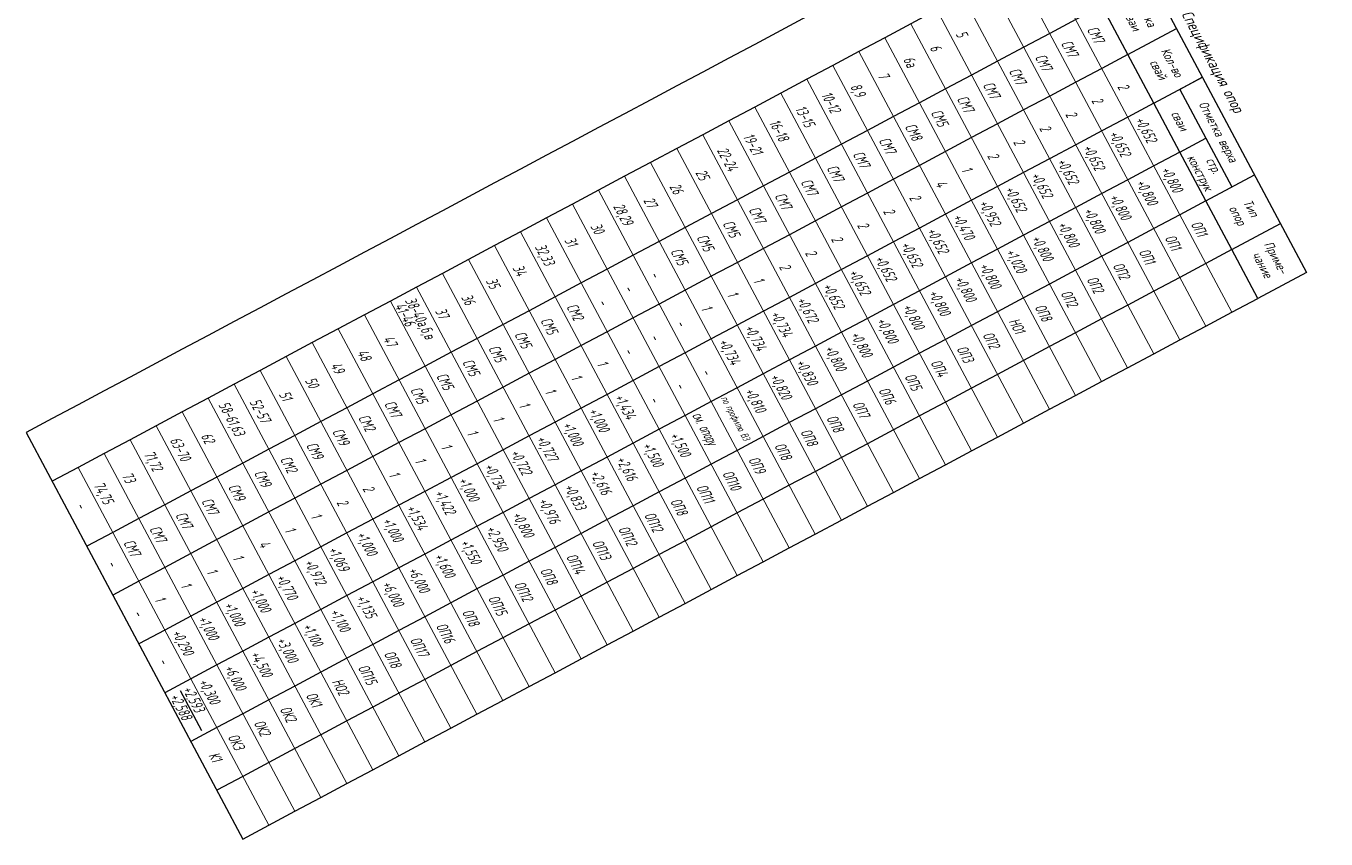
# Model space of a CAD drawing. Extents: x 5370511 to 5386565, y 1010429 to 1053793.
# Drawn here: x 5379244.3 to 5379596.9, y 1040277.5 to 1040498.1 of the extents above; entities that cross this region are included whole.
import ezdxf

# ---------------------------------------------------------------- set-up
doc = ezdxf.new("R2010")
doc.units = 0
doc.layers.get('0').update_dxf_attribs({"linetype": 'CONTINUOUS'})
doc.styles.add('ГОСТ_НИПИ', font='gost_nipi.shx', dxfattribs={"oblique": 15})

# ---------------------------------------------------------------- blocks, each defined once
blk = doc.blocks.new('*U1072')
at = {"lineweight": 30}
for p, q in [((0, 0), (125, 0)), ((0, -15), (0, 0)), ((35, -15), (35, 0)), ((50, -15), (50, 0)), ((65, -15), (65, 0)), ((65, 0), (65, -7)), ((95, -15), (95, 0)), ((110, -15), (110, 0)), ((125, 0), (125, -15)), ((15, -15), (15, 0)), ((65, -7), (95, -7)), ((80, -15), (80, -7)), ((15, -15), (0, -15)), ((0, -15), (0, -23)), ((35, -15), (15, -15)), ((15, -15), (15, -23)), ((50, -15), (35, -15)), ((35, -15), (35, -23)), ((65, -15), (50, -15)), ((50, -15), (50, -23)), ((80, -15), (65, -15)), ((65, -15), (65, -23)), ((95, -15), (80, -15)), ((80, -15), (80, -23)), ((110, -15), (95, -15)), ((95, -15), (95, -23)), ((125, -15), (110, -15)), ((110, -15), (110, -23)), ((125, -23), (125, -15)), ((0, -23), (0, -31)), ((15, -23), (15, -31)), ((35, -23), (35, -31)), ((50, -23), (50, -31)), ((65, -23), (65, -31)), ((80, -23), (80, -31)), ((95, -23), (95, -31)), ((110, -23), (110, -31)), ((125, -31), (125, -23)), ((0, -31), (0, -39)), ((15, -31), (15, -39)), ((35, -31), (35, -39)), ((50, -31), (50, -39)), ((65, -31), (65, -39)), ((80, -31), (80, -39)), ((95, -31), (95, -39)), ((110, -31), (110, -39)), ((125, -39), (125, -31)), ((0, -39), (0, -47)), ((15, -39), (15, -47)), ((35, -39), (35, -47)), ((50, -39), (50, -47)), ((65, -39), (65, -47)), ((80, -39), (80, -47)), ((95, -39), (95, -47)), ((110, -39), (110, -47)), ((125, -47), (125, -39)), ((0, -47), (0, -55)), ((15, -47), (15, -55)), ((35, -47), (35, -55)), ((50, -47), (50, -55)), ((65, -47), (65, -55)), ((80, -47), (80, -55)), ((95, -47), (95, -55)), ((110, -47), (110, -55)), ((125, -55), (125, -47)), ((0, -55), (0, -63)), ((15, -55), (15, -63)), ((35, -55), (35, -63)), ((50, -55), (50, -63)), ((65, -55), (65, -63)), ((80, -55), (80, -63)), ((95, -55), (95, -63)), ((110, -55), (110, -63)), ((125, -63), (125, -55)), ((0, -63), (0, -71)), ((15, -63), (15, -71)), ((35, -63), (35, -71)), ((50, -63), (50, -71)), ((65, -63), (65, -71)), ((80, -63), (80, -71)), ((95, -63), (95, -71)), ((110, -63), (110, -71)), ((125, -71), (125, -63)), ((0, -71), (0, -79)), ((15, -71), (15, -79)), ((35, -71), (35, -79)), ((50, -71), (50, -79)), ((65, -71), (65, -79)), ((80, -71), (80, -79)), ((95, -71), (95, -79)), ((110, -71), (110, -79)), ((125, -79), (125, -71)), ((0, -79), (0, -87)), ((15, -79), (15, -87)), ((35, -79), (35, -87)), ((50, -79), (50, -87)), ((65, -79), (65, -87)), ((80, -79), (80, -87)), ((95, -79), (95, -87)), ((110, -79), (110, -87)), ((125, -87), (125, -79)), ((0, -87), (0, -95)), ((15, -87), (15, -95)), ((35, -87), (35, -95)), ((50, -87), (50, -95)), ((65, -87), (65, -95)), ((80, -87), (80, -95)), ((95, -87), (95, -95)), ((110, -87), (110, -95)), ((125, -95), (125, -87)), ((0, -95), (0, -103)), ((15, -95), (15, -103)), ((35, -95), (35, -103)), ((50, -95), (50, -103)), ((65, -95), (65, -103)), ((80, -95), (80, -103)), ((95, -95), (95, -103)), ((110, -95), (110, -103)), ((125, -103), (125, -95)), ((0, -103), (0, -111)), ((15, -103), (15, -111)), ((35, -103), (35, -111)), ((50, -103), (50, -111)), ((65, -103), (65, -111)), ((80, -103), (80, -111)), ((95, -103), (95, -111)), ((110, -103), (110, -111)), ((125, -111), (125, -103)), ((0, -111), (0, -119)), ((15, -111), (15, -119)), ((35, -111), (35, -119)), ((50, -111), (50, -119)), ((65, -111), (65, -119)), ((80, -111), (80, -119)), ((95, -111), (95, -119)), ((110, -111), (110, -119)), ((125, -119), (125, -111)), ((0, -119), (0, -127)), ((15, -119), (15, -127)), ((35, -119), (35, -127)), ((50, -119), (50, -127)), ((65, -119), (65, -127)), ((80, -119), (80, -127)), ((95, -119), (95, -127)), ((110, -119), (110, -127)), ((125, -127), (125, -119)), ((0, -127), (0, -135)), ((15, -127), (15, -135)), ((35, -127), (35, -135)), ((50, -127), (50, -135)), ((65, -127), (65, -135)), ((80, -127), (80, -135)), ((95, -127), (95, -135)), ((110, -127), (110, -135)), ((125, -135), (125, -127)), ((0, -135), (0, -143)), ((15, -135), (15, -143)), ((35, -135), (35, -143)), ((50, -135), (50, -143)), ((65, -135), (65, -143)), ((80, -135), (80, -143)), ((95, -135), (95, -143)), ((110, -135), (110, -143)), ((125, -143), (125, -135)), ((0, -143), (0, -151)), ((15, -143), (15, -151)), ((35, -143), (35, -151)), ((50, -143), (50, -151)), ((65, -143), (65, -151)), ((80, -143), (80, -151)), ((95, -143), (95, -151)), ((110, -143), (110, -151)), ((125, -151), (125, -143)), ((0, -151), (0, -159)), ((15, -151), (15, -159)), ((35, -151), (35, -159)), ((50, -151), (50, -159)), ((65, -151), (65, -159)), ((80, -151), (80, -159)), ((95, -151), (95, -159)), ((110, -151), (110, -159)), ((125, -159), (125, -151)), ((0, -159), (0, -167)), ((15, -159), (15, -167)), ((35, -159), (35, -167)), ((50, -159), (50, -167)), ((65, -159), (65, -167)), ((80, -159), (80, -167)), ((95, -159), (95, -167)), ((110, -159), (110, -167)), ((125, -167), (125, -159)), ((0, -167), (0, -175)), ((15, -167), (15, -175)), ((35, -167), (35, -175)), ((50, -167), (50, -175)), ((65, -167), (65, -175)), ((80, -167), (80, -175)), ((95, -167), (95, -175)), ((110, -167), (110, -175)), ((125, -175), (125, -167)), ((0, -175), (0, -183)), ((15, -175), (15, -183)), ((35, -175), (35, -183)), ((50, -175), (50, -183)), ((65, -175), (65, -183)), ((80, -175), (80, -183)), ((95, -175), (95, -183)), ((110, -175), (110, -183)), ((125, -183), (125, -175)), ((0, -183), (0, -191)), ((15, -183), (15, -191)), ((35, -183), (35, -191)), ((50, -183), (50, -191)), ((65, -183), (65, -191)), ((80, -183), (80, -191)), ((95, -183), (95, -191)), ((110, -183), (110, -191)), ((125, -191), (125, -183)), ((0, -191), (0, -199)), ((15, -191), (15, -199)), ((35, -191), (35, -199)), ((50, -191), (50, -199)), ((65, -191), (65, -199)), ((80, -191), (80, -199)), ((95, -191), (95, -199)), ((110, -191), (110, -199)), ((125, -199), (125, -191)), ((0, -199), (0, -207)), ((15, -199), (15, -207)), ((35, -199), (35, -207)), ((50, -199), (50, -207)), ((65, -199), (65, -207)), ((80, -199), (80, -207)), ((95, -199), (95, -207)), ((110, -199), (110, -207)), ((125, -207), (125, -199)), ((0, -207), (0, -215)), ((15, -207), (15, -215)), ((35, -207), (35, -215)), ((50, -207), (50, -215)), ((65, -207), (65, -215)), ((80, -207), (80, -215)), ((95, -207), (95, -215)), ((110, -207), (110, -215)), ((125, -215), (125, -207)), ((0, -215), (0, -223)), ((15, -215), (15, -223)), ((35, -215), (35, -223)), ((50, -215), (50, -223)), ((65, -215), (65, -223)), ((80, -215), (80, -223)), ((95, -215), (95, -223)), ((110, -215), (110, -223)), ((125, -223), (125, -215)), ((0, -223), (0, -231)), ((15, -223), (15, -231)), ((35, -223), (35, -231)), ((50, -223), (50, -231)), ((65, -223), (65, -231)), ((80, -223), (80, -231)), ((95, -223), (95, -231)), ((110, -223), (110, -231)), ((125, -231), (125, -223)), ((0, -231), (0, -239)), ((15, -231), (15, -239)), ((35, -231), (35, -239)), ((50, -231), (50, -239)), ((65, -231), (65, -239)), ((80, -231), (80, -239)), ((95, -231), (95, -239)), ((110, -231), (110, -239)), ((125, -239), (125, -231)), ((0, -239), (0, -247)), ((15, -239), (15, -247)), ((35, -239), (35, -247)), ((50, -239), (50, -247)), ((65, -239), (65, -247)), ((80, -239), (80, -247)), ((95, -239), (95, -247)), ((110, -239), (110, -247)), ((125, -247), (125, -239)), ((0, -247), (0, -255)), ((15, -247), (15, -255)), ((35, -247), (35, -255)), ((50, -247), (50, -255)), ((65, -247), (65, -255)), ((80, -247), (80, -255)), ((95, -247), (95, -255)), ((110, -247), (110, -255)), ((125, -255), (125, -247)), ((0, -255), (0, -263)), ((15, -255), (15, -263)), ((35, -255), (35, -263)), ((50, -255), (50, -263)), ((65, -255), (65, -263)), ((80, -255), (80, -263)), ((95, -255), (95, -263)), ((110, -255), (110, -263)), ((125, -263), (125, -255)), ((0, -263), (0, -271)), ((15, -263), (15, -271)), ((35, -263), (35, -271)), ((50, -263), (50, -271)), ((65, -263), (65, -271)), ((80, -263), (80, -271)), ((95, -263), (95, -271)), ((110, -263), (110, -271)), ((125, -271), (125, -263)), ((0, -271), (0, -279)), ((15, -271), (15, -279)), ((35, -271), (35, -279)), ((50, -271), (50, -279)), ((65, -271), (65, -279)), ((80, -271), (80, -279)), ((95, -271), (95, -279)), ((110, -271), (110, -279)), ((125, -279), (125, -271)), ((0, -279), (0, -287)), ((15, -279), (15, -287)), ((35, -279), (35, -287)), ((50, -279), (50, -287)), ((65, -279), (65, -287)), ((80, -279), (80, -287)), ((95, -279), (95, -287)), ((110, -279), (110, -287)), ((125, -287), (125, -279)), ((0, -287), (0, -295)), ((15, -287), (15, -295)), ((35, -287), (35, -295)), ((50, -287), (50, -295)), ((65, -287), (65, -295)), ((80, -287), (80, -295)), ((95, -287), (95, -295)), ((110, -287), (110, -295)), ((125, -295), (125, -287)), ((0, -295), (0, -303)), ((15, -295), (15, -303)), ((35, -295), (35, -303)), ((50, -295), (50, -303)), ((65, -295), (65, -303)), ((80, -295), (80, -303)), ((95, -295), (95, -303)), ((110, -295), (110, -303)), ((125, -303), (125, -295)), ((0, -303), (0, -311)), ((15, -303), (15, -311)), ((35, -303), (35, -311)), ((50, -303), (50, -311)), ((65, -303), (65, -311)), ((80, -303), (80, -311)), ((95, -303), (95, -311)), ((110, -303), (110, -311)), ((125, -311), (125, -303)), ((0, -311), (0, -319)), ((15, -311), (15, -319)), ((35, -311), (35, -319)), ((50, -311), (50, -319)), ((65, -311), (65, -319)), ((80, -311), (80, -319)), ((95, -311), (95, -319)), ((110, -311), (110, -319)), ((125, -319), (125, -311)), ((0, -319), (0, -327)), ((0, -319), (0, -327)), ((15, -319), (15, -327)), ((15, -319), (15, -327)), ((35, -319), (35, -327)), ((35, -319), (35, -327)), ((50, -319), (50, -327)), ((50, -319), (50, -327)), ((65, -319), (65, -327)), ((65, -319), (65, -327)), ((80, -319), (80, -327)), ((80, -319), (80, -327)), ((95, -319), (95, -327)), ((95, -319), (95, -327)), ((110, -319), (110, -327)), ((110, -319), (110, -327)), ((125, -327), (125, -319)), ((125, -327), (125, -319)), ((0, -327), (125, -327))]:
    blk.add_line(p, q, dxfattribs=at)
at = {"lineweight": 20}
for p, q in [((125, -23), (15, -23)), ((125, -31), (15, -31)), ((125, -31), (15, -31)), ((125, -39), (15, -39)), ((125, -39), (15, -39)), ((125, -47), (15, -47)), ((125, -47), (15, -47)), ((125, -55), (15, -55)), ((125, -55), (15, -55)), ((125, -63), (15, -63)), ((125, -63), (15, -63)), ((125, -71), (15, -71)), ((125, -71), (15, -71)), ((125, -79), (15, -79)), ((125, -79), (15, -79)), ((125, -87), (15, -87)), ((125, -87), (15, -87)), ((125, -95), (15, -95)), ((125, -95), (15, -95)), ((125, -103), (15, -103)), ((125, -103), (15, -103)), ((125, -111), (15, -111)), ((125, -111), (15, -111)), ((125, -119), (15, -119)), ((125, -119), (15, -119)), ((125, -127), (15, -127)), ((125, -127), (15, -127)), ((125, -135), (15, -135)), ((125, -135), (15, -135)), ((125, -143), (15, -143)), ((125, -143), (15, -143)), ((125, -151), (15, -151)), ((125, -151), (15, -151)), ((125, -159), (15, -159)), ((125, -159), (15, -159)), ((125, -167), (15, -167)), ((125, -167), (15, -167)), ((125, -175), (15, -175)), ((125, -175), (15, -175)), ((125, -183), (15, -183)), ((125, -183), (15, -183)), ((125, -191), (15, -191)), ((125, -191), (15, -191)), ((125, -199), (15, -199)), ((125, -199), (15, -199)), ((125, -207), (15, -207)), ((125, -207), (15, -207)), ((125, -215), (15, -215)), ((125, -215), (15, -215)), ((125, -223), (15, -223)), ((125, -223), (15, -223)), ((125, -231), (15, -231)), ((125, -231), (15, -231)), ((125, -239), (15, -239)), ((125, -239), (15, -239)), ((125, -247), (15, -247)), ((125, -247), (15, -247)), ((125, -255), (15, -255)), ((125, -255), (15, -255)), ((125, -263), (15, -263)), ((125, -263), (15, -263)), ((125, -271), (15, -271)), ((125, -271), (15, -271)), ((125, -279), (15, -279)), ((125, -279), (15, -279)), ((125, -287), (15, -287)), ((125, -287), (15, -287)), ((125, -295), (15, -295)), ((125, -295), (15, -295)), ((125, -303), (15, -303)), ((125, -303), (15, -303)), ((125, -311), (15, -311)), ((125, -311), (15, -311)), ((125, -319), (15, -319)), ((125, -319), (15, -319)), ((125, -327), (15, -327))]:
    blk.add_line(p, q, dxfattribs=at)
at = {"lineweight": 20, "attachment_point": 5, "style": 'ГОСТ_НИПИ'}
for s, insert, char_height, width in [('Спецификация опор', (62.47, 4.05), 3, 124.9459), ('Отметка верха', (80, -3.5), 2.5, 30), ('Номер\\Pлиста', (7.5, -7.5), 2.5, 15), ('Номер\\Pопоры', (25, -7.5), 2.5, 20), ('Марка\\Pсваи', (42.5, -7.5), 2.5, 15), ('Кол-во\\Pсвай', (57.5, -7.5), 2.5, 15), ('Тип\\Pопор', (102.5, -7.5), 2.5, 15), ('Приме-\\Pчание', (117.5, -7.5), 2.5, 15), ('сваи', (72.5, -11), 2.5, 15), ('стр.\\Pконструк', (87.5, -11), 2.5, 15)]:
    blk.add_mtext(s, dxfattribs=dict(at, insert=insert, char_height=char_height, width=width))

msp = doc.modelspace()

# ---------------------------------------------------------------- linework, layer by layer
at = {"color": 1}
msp.add_line((5379286.124, 1040317.778), (5379291.883, 1040306.97), dxfattribs=at)

# ---------------------------------------------------------------- block references
at = {"rotation": 298.0491553101125}
msp.add_blockref('*U1072', (5379532.89, 1040541.585), dxfattribs=at)

# ---------------------------------------------------------------- texts
at = {"style": 'ГОСТ_НИПИ', "oblique": 15}
for s, height, width, p in [('СМ7', 3, 0.8, (5379532.043, 1040497.142)), ('5', 3, 0.8, (5379496.408, 1040495.971)), ('СМ7', 3, 0.8, (5379524.982, 1040493.38)), ('6', 3, 0.8, (5379489.347, 1040492.209)), ('СМ7', 3, 0.8, (5379517.922, 1040489.618)), ('СМ7', 3, 0.8, (5379510.861, 1040485.857)), ('7', 3, 0.8, (5379475.227, 1040484.686)), ('10-12', 3, 0.8, (5379459.898, 1040479.43)), ('8,9', 3, 0.8, (5379467.772, 1040481.663)), ('СМ7', 3, 0.8, (5379503.801, 1040482.095)), ('2', 3, 0.8, (5379540.281, 1040481.681)), ('13-15', 3, 0.8, (5379452.837, 1040475.668)), ('СМ7', 3, 0.8, (5379496.741, 1040478.333)), ('2', 3, 0.8, (5379533.22, 1040477.919)), ('16-18', 3, 0.8, (5379445.777, 1040471.906)), ('2', 3, 0.8, (5379526.16, 1040474.157)), ('+0,652', 3, 0.8, (5379544.992, 1040472.67)), ('19-21', 3, 0.8, (5379438.717, 1040468.144)), ('СМ8', 3, 0.8, (5379482.62, 1040470.809)), ('2', 3, 0.8, (5379519.099, 1040470.395)), ('+0,652', 3, 0.8, (5379537.931, 1040468.908)), ('СМ7', 3, 0.8, (5379475.56, 1040467.047)), ('2', 3, 0.8, (5379512.039, 1040466.633)), ('+0,652', 3, 0.8, (5379530.871, 1040465.146)), ('22-24', 3, 0.8, (5379431.656, 1040464.382)), ('СМ7', 3, 0.8, (5379468.499, 1040463.286)), ('2', 3, 0.8, (5379504.979, 1040462.872)), ('+0,652', 3, 0.8, (5379523.811, 1040461.384)), ('25', 3, 0.8, (5379425.811, 1040458.34)), ('СМ7', 3, 0.8, (5379461.439, 1040459.524)), ('+0,800', 3, 0.8, (5379552.04, 1040459.153)), ('26', 3, 0.8, (5379418.75, 1040454.578)), ('СМ7', 3, 0.8, (5379454.379, 1040455.762)), ('4', 3, 0.8, (5379490.858, 1040455.348)), ('+0,652', 3, 0.8, (5379516.75, 1040457.622)), ('+0,800', 3, 0.8, (5379545.248, 1040455.675)), ('27', 3, 0.8, (5379411.69, 1040450.817)), ('СМ7', 3, 0.8, (5379447.318, 1040452)), ('2', 3, 0.8, (5379483.798, 1040451.586)), ('+0,652', 3, 0.8, (5379509.69, 1040453.86)), ('+0,800', 3, 0.8, (5379538.041, 1040451.73)), ('28,29', 3, 0.8, (5379403.507, 1040449.163)), ('СМ7', 3, 0.8, (5379440.258, 1040448.238)), ('2', 3, 0.8, (5379476.737, 1040447.824)), ('+0,800', 3, 0.8, (5379531.028, 1040448.041)), ('30', 3, 0.8, (5379397.324, 1040443.754)), ('СМ5', 3, 0.8, (5379433.198, 1040444.477)), ('2', 3, 0.8, (5379469.677, 1040444.062)), ('+0,470', 3, 0.8, (5379495.569, 1040446.337)), ('+0,800', 3, 0.8, (5379523.967, 1040444.28)), ('ОП1', 3, 0.8, (5379560.179, 1040444.335)), ('31', 3, 0.8, (5379390.264, 1040439.992)), ('СМ5', 3, 0.8, (5379426.137, 1040440.715)), ('2', 3, 0.8, (5379462.617, 1040440.301)), ('+0,652', 3, 0.8, (5379488.509, 1040442.575)), ('+0,800', 3, 0.8, (5379516.907, 1040440.518)), ('32,33', 3, 0.8, (5379382.249, 1040438.156)), ('СМ5', 3, 0.8, (5379419.077, 1040436.953)), ('2', 3, 0.8, (5379455.556, 1040436.539)), ('+0,652', 3, 0.8, (5379481.448, 1040438.813)), ('ОП1', 3, 0.8, (5379546.058, 1040436.811)), ('2', 3, 0.8, (5379448.496, 1040432.777)), ('+0,652', 3, 0.8, (5379474.388, 1040435.051)), ('+0,800', 3, 0.8, (5379502.749, 1040433.031)), ('ОП2', 3, 0.8, (5379538.998, 1040433.05)), ('34', 3, 0.8, (5379376.192, 1040432.461)), ('-', 3, 0.8, (5379413.344, 1040430.699)), ('+0,652', 3, 0.8, (5379467.328, 1040431.289)), ('ОП2', 3, 0.8, (5379531.937, 1040429.288)), ('35', 3, 0.8, (5379368.953, 1040428.95)), ('-', 3, 0.8, (5379406.284, 1040426.937)), ('1', 3, 0.8, (5379441.436, 1040429.015)), ('+0,652', 3, 0.8, (5379460.267, 1040427.528)), ('+0,800', 3, 0.8, (5379496.064, 1040429.469)), ('38-40а,б,в', 3, 0.8, (5379346.999, 1040423.646)), ('36', 3, 0.8, (5379362.25, 1040424.517)), ('-', 3, 0.8, (5379399.223, 1040423.176)), ('1', 3, 0.8, (5379434.375, 1040425.253)), ('+0,672', 3, 0.8, (5379453.207, 1040423.766)), ('+0,800', 3, 0.8, (5379489.004, 1040425.707)), ('ОП2', 3, 0.8, (5379524.877, 1040425.526)), ('41-46', 3, 0.8, (5379344.215, 1040422.162)), ('37', 3, 0.8, (5379355.19, 1040420.755)), ('СМ2', 3, 0.8, (5379390.835, 1040421.906)), ('1', 3, 0.8, (5379427.315, 1040421.491)), ('+0,734', 3, 0.8, (5379446.147, 1040420.004)), ('+0,800', 3, 0.8, (5379481.943, 1040421.945)), ('СМ5', 3, 0.8, (5379383.775, 1040418.144)), ('-', 3, 0.8, (5379420.398, 1040417.461)), ('+0,734', 3, 0.8, (5379439.086, 1040416.242)), ('+0,800', 3, 0.8, (5379474.883, 1040418.184)), ('НО1', 3, 0.8, (5379510.756, 1040418.002)), ('47', 3, 0.8, (5379341.069, 1040413.231)), ('СМ5', 3, 0.8, (5379376.715, 1040414.382)), ('-', 3, 0.8, (5379413.337, 1040413.699)), ('+0,734', 3, 0.8, (5379432.026, 1040412.48)), ('+0,800', 3, 0.8, (5379467.823, 1040414.422)), ('ОП2', 3, 0.8, (5379503.696, 1040414.24)), ('48', 3, 0.8, (5379334.009, 1040409.469)), ('СМ5', 3, 0.8, (5379369.654, 1040410.62)), ('-', 3, 0.8, (5379406.277, 1040409.937)), ('+0,800', 3, 0.8, (5379460.762, 1040410.66)), ('ОП3', 3, 0.8, (5379496.636, 1040410.479)), ('49', 3, 0.8, (5379326.785, 1040406.013)), ('СМ5', 3, 0.8, (5379362.594, 1040406.858)), ('1', 3, 0.8, (5379399.073, 1040406.444)), ('+0,830', 3, 0.8, (5379453.003, 1040406.859)), ('ОП4', 3, 0.8, (5379489.575, 1040406.717)), ('50', 3, 0.8, (5379319.888, 1040401.946)), ('СМ5', 3, 0.8, (5379355.534, 1040403.096)), ('1', 3, 0.8, (5379392.013, 1040402.682)), ('-', 3, 0.8, (5379427.325, 1040404.291)), ('+0,820', 3, 0.8, (5379445.985, 1040402.967)), ('ОП5', 3, 0.8, (5379482.515, 1040402.955)), ('51', 3, 0.8, (5379312.828, 1040398.184)), ('СМ5', 3, 0.8, (5379348.473, 1040399.335)), ('1', 3, 0.8, (5379384.953, 1040398.92)), ('-', 3, 0.8, (5379420.264, 1040400.529)), ('+0,810', 3, 0.8, (5379439.128, 1040399.089)), ('ОП6', 3, 0.8, (5379475.454, 1040399.193)), ('58-61,63', 3, 0.8, (5379296.407, 1040395.353)), ('52-57', 3, 0.8, (5379304.866, 1040396.114)), ('СМ7', 3, 0.8, (5379341.413, 1040395.573)), ('1', 3, 0.8, (5379377.892, 1040395.159)), ('+1,434', 3, 0.8, (5379403.785, 1040397.433)), ('-', 3, 0.8, (5379413.204, 1040396.767)), ('по профилю ВЗ', 2, 0.7, (5379432.74, 1040397.13)), ('ОП7', 3, 0.8, (5379468.394, 1040395.431)), ('СМ2', 3, 0.8, (5379334.353, 1040391.811)), ('1', 3, 0.8, (5379370.832, 1040391.397)), ('+1,000', 3, 0.8, (5379396.724, 1040393.671)), ('см. опору', 3, 0.7, (5379424.933, 1040392.497)), ('ОП8', 3, 0.8, (5379461.334, 1040391.669)), ('СМ9', 3, 0.8, (5379327.292, 1040388.049)), ('1', 3, 0.8, (5379363.772, 1040387.635)), ('+1,000', 3, 0.8, (5379389.664, 1040389.909)), ('ОП8', 3, 0.8, (5379454.273, 1040387.908)), ('63-70', 3, 0.8, (5379283.215, 1040385.709)), ('62', 3, 0.8, (5379291.657, 1040386.878)), ('СМ9', 3, 0.8, (5379320.232, 1040384.287)), ('1', 3, 0.8, (5379356.711, 1040383.873)), ('+0,727', 3, 0.8, (5379382.603, 1040386.148)), ('+1,500', 3, 0.8, (5379411.34, 1040384.327)), ('+1,500', 3, 0.8, (5379418.765, 1040387.06)), ('ОП8', 3, 0.8, (5379447.213, 1040384.146)), ('71,72', 3, 0.8, (5379276.14, 1040381.976)), ('СМ2', 3, 0.8, (5379313.172, 1040380.525)), ('1', 3, 0.8, (5379349.651, 1040380.111)), ('+0,722', 3, 0.8, (5379375.543, 1040382.386)), ('+2,616', 3, 0.8, (5379404.279, 1040380.565)), ('ОП9', 3, 0.8, (5379440.153, 1040380.384)), ('СМ9', 3, 0.8, (5379306.111, 1040376.764)), ('1', 3, 0.8, (5379342.591, 1040376.35)), ('+0,734', 3, 0.8, (5379368.483, 1040378.624)), ('+2,616', 3, 0.8, (5379397.219, 1040376.803)), ('ОП10', 3, 0.8, (5379433.092, 1040376.622)), ('74,75', 3, 0.8, (5379262.502, 1040373.546)), ('73', 3, 0.8, (5379270.17, 1040376.168)), ('СМ9', 3, 0.8, (5379299.051, 1040373.002)), ('+1,000', 3, 0.8, (5379361.422, 1040374.862)), ('ОП11', 3, 0.8, (5379426.032, 1040372.86)), ('2', 3, 0.8, (5379335.53, 1040372.588)), ('+1,422', 3, 0.8, (5379354.964, 1040371.421)), ('+0,833', 3, 0.8, (5379390.159, 1040373.042)), ('СМ7', 3, 0.8, (5379291.82, 1040369.149)), ('2', 3, 0.8, (5379328.47, 1040368.826)), ('+1,534', 3, 0.8, (5379347.302, 1040367.338)), ('+0,976', 3, 0.8, (5379383.098, 1040369.28)), ('ОП8', 3, 0.8, (5379418.972, 1040369.098)), ('СМ7', 3, 0.8, (5379284.76, 1040365.387)), ('1', 3, 0.8, (5379321.409, 1040365.064)), ('+1,000', 3, 0.8, (5379340.843, 1040363.897)), ('+0,800', 3, 0.8, (5379376.038, 1040365.518)), ('ОП12', 3, 0.8, (5379411.911, 1040365.337)), ('СМ7', 3, 0.8, (5379277.699, 1040361.626)), ('1', 3, 0.8, (5379314.349, 1040361.302)), ('+1,000', 3, 0.8, (5379333.783, 1040360.136)), ('+2,950', 3, 0.8, (5379368.978, 1040361.756)), ('ОП12', 3, 0.8, (5379404.851, 1040361.575)), ('СМ7', 3, 0.8, (5379270.639, 1040357.864)), ('4', 3, 0.8, (5379307.289, 1040357.54)), ('+1,069', 3, 0.8, (5379326.121, 1040356.053)), ('+1,550', 3, 0.8, (5379361.917, 1040357.994)), ('ОП13', 3, 0.8, (5379397.791, 1040357.813)), ('1', 3, 0.8, (5379300.228, 1040353.779)), ('+0,972', 3, 0.8, (5379319.662, 1040352.612)), ('+1,600', 3, 0.8, (5379354.857, 1040354.232)), ('ОП14', 3, 0.8, (5379390.73, 1040354.051)), ('1', 3, 0.8, (5379293.168, 1040350.017)), ('+0,770', 3, 0.8, (5379312, 1040348.529)), ('+6,000', 3, 0.8, (5379347.796, 1040350.471)), ('ОП8', 3, 0.8, (5379383.67, 1040350.289)), ('1', 3, 0.8, (5379286.108, 1040346.255)), ('+6,000', 3, 0.8, (5379340.736, 1040346.709)), ('ОП12', 3, 0.8, (5379376.609, 1040346.527)), ('1', 3, 0.8, (5379279.047, 1040342.493)), ('+1,000', 3, 0.8, (5379304.94, 1040344.767)), ('+1,135', 3, 0.8, (5379333.676, 1040342.947)), ('ОП15', 3, 0.8, (5379369.549, 1040342.766)), ('+1,000', 3, 0.8, (5379297.879, 1040341.006)), ('+1,100', 3, 0.8, (5379326.615, 1040339.185)), ('ОП8', 3, 0.8, (5379362.489, 1040339.004)), ('+1,000', 3, 0.8, (5379290.819, 1040337.244)), ('+1,100', 3, 0.8, (5379319.18, 1040335.223)), ('ОП16', 3, 0.8, (5379355.428, 1040335.242)), ('+0,290', 3, 0.8, (5379283.758, 1040333.482)), ('+3,000', 3, 0.8, (5379312.119, 1040331.461)), ('ОП17', 3, 0.8, (5379348.368, 1040331.48)), ('+4,500', 3, 0.8, (5379305.059, 1040327.7)), ('ОП8', 3, 0.8, (5379341.308, 1040327.718)), ('+6,000', 3, 0.8, (5379297.999, 1040323.938)), ('ОП15', 3, 0.8, (5379334.247, 1040323.956)), ('НО2', 3, 0.8, (5379327.187, 1040320.195)), ('+0,300', 3, 0.8, (5379290.938, 1040320.176)), ('ОК1', 3, 0.8, (5379320.127, 1040316.433)), ('ОК2', 3, 0.8, (5379313.066, 1040312.671)), ('ОК2', 3, 0.8, (5379306.006, 1040308.909)), ('ОК3', 3, 0.8, (5379298.946, 1040305.147))]:
    msp.add_text(s, height=height, rotation=298.04916, dxfattribs=dict(at, width=width)).set_placement(p)
at = {"color": 1, "style": 'ГОСТ_НИПИ', "oblique": 15, "width": 0.8}
for s, p in [('6а', (5379482.135, 1040489.016)), ('СМ5', (5379489.68, 1040474.571)), ('1', (5379497.918, 1040459.11)), ('+0,952', (5379502.63, 1040450.099)), ('ОП1', (5379553.118, 1040440.573)), ('+1,020', (5379509.91, 1040436.847)), ('ОП8', (5379517.817, 1040421.764)), ('-', (5379257.644, 1040367.987)), ('-', (5379266.091, 1040352.251)), ('-', (5379273.175, 1040338.78)), ('-', (5379280.017, 1040325.768)), ('+2,593', (5379286.662, 1040318.177)), ('+2,588', (5379283.159, 1040316.171)), ('К1', (5379293.722, 1040300.225))]:
    msp.add_text(s, height=3, rotation=298.04916, dxfattribs=at).set_placement(p)

doc.saveas('drawing.dxf')
